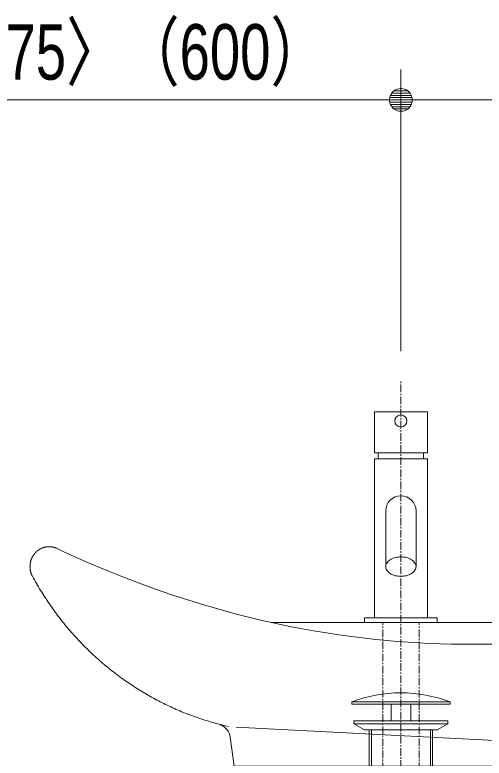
# Model space of a CAD drawing. Units: millimetres, scale not verified. Extents: x -6062 to 6062, y -3045 to 3045.
# Drawn here: x -5122.5 to -4812.5, y -1324.6 to -833.8 of the extents above; entities that cross this region are included whole.
import ezdxf
from ezdxf.enums import TextEntityAlignment as Align

# ---------------------------------------------------------------- set-up
doc = ezdxf.new("R2010")
doc.units = ezdxf.units.MM
doc.header["$LTSCALE"] = 20
doc.linetypes.add('CHAIN1', pattern=[8, 5, -1, 1, -1])
for name, color, linetype, lineweight in [('0-1_5ボウル・キャビネット', 7, 'Continuous', 9), ('0-2_2寸法-1', 7, 'Continuous', 9), ('0-3_0', 7, 'Continuous', 9), ('0-7_4給排水', 7, 'Continuous', 9)]:
    doc.layers.add(name, color=color, linetype=linetype, lineweight=lineweight)
doc.styles.add('ＭＳ Ｐゴシック', font='')
doc.styles.get('ＭＳ Ｐゴシック').set_extended_font_data('MS PGothic')

# ---------------------------------------------------------------- blocks, each defined once
blk = doc.blocks.new('_Dot')
at = {"layer": '0-3_0'}
for p, q in [((-10, 0), (-20, 0)), ((9.78, 2), (-9.78, 2)), ((7.99, 6), (-7.99, 6)), ((9.16, -3.98), (-9.16, -3.98)), ((6, -7.98), (-6, -7.98))]:
    blk.add_line(p, q, dxfattribs=at)
for points in [[(10, 0), (9.92, 1.25), (9.69, 2.49), (9.3, 3.68), (8.76, 4.82), (8.09, 5.88), (7.29, 6.85), (6.37, 7.71), (5.36, 8.44), (4.26, 9.05), (3.09, 9.51), (1.87, 9.82), (0.63, 9.98), (-0.63, 9.98), (-1.87, 9.82), (-3.09, 9.51), (-4.26, 9.05), (-5.36, 8.44), (-6.37, 7.71), (-7.29, 6.85), (-8.09, 5.88), (-8.76, 4.82), (-9.3, 3.68), (-9.69, 2.49), (-9.92, 1.25), (-10, 0), (0, 0)], [(-10, 0), (-9.92, -1.25), (-9.69, -2.49), (-9.3, -3.68), (-8.76, -4.82), (-8.09, -5.88), (-7.29, -6.85), (-6.37, -7.71), (-5.36, -8.44), (-4.26, -9.05), (-3.09, -9.51), (-1.87, -9.82), (-0.63, -9.98), (0.63, -9.98), (1.87, -9.82), (3.09, -9.51), (4.26, -9.05), (5.36, -8.44), (6.37, -7.71), (7.29, -6.85), (8.09, -5.88), (8.76, -4.82), (9.3, -3.68), (9.69, -2.49), (9.92, -1.25), (10, 0), (0, 0)]]:
    blk.add_lwpolyline(points, close=True, dxfattribs=at)
blk = doc.blocks.new('グループ-8')
at = {"layer": '0-7_4給排水', "linetype": 'CHAIN1'}
blk.add_line((-61600, -41500), (-61600, -21520), dxfattribs=at)
at = {"layer": '0-7_4給排水'}
for p, q in [((-62020, -26120), (-62020, -26600)), ((-61990, -26120), (-61990, -26600)), ((-61210, -26120), (-61210, -26600)), ((-61180, -26120), (-61180, -26600))]:
    blk.add_line(p, q, dxfattribs=at)
for points in [[(-62250, -25750), (-60950, -25750), (-60950, -25780), (-62250, -25780)], [(-61730, -25780), (-61470, -25780), (-61470, -26000), (-61730, -26000)], [(-62220, -26000), (-60980, -26000), (-60980, -26040), (-62220, -26040)], [(-62081.3, -26120), (-62220, -26040), (-60980, -26040), (-61120.2, -26120)]]:
    blk.add_lwpolyline(points, close=True, dxfattribs=at)
blk.add_arc((-61600, -27450.4), 1820.4, 69.08018, 110.91982, dxfattribs=at)
blk = doc.blocks.new('グループ-14')
at = {"layer": '0-1_5ボウル・キャビネット'}
for p, q in [((-59293.8, -24700), (-63312.9, -24700)), ((-63774.4, -26084.8), (-59394.4, -26306.7))]:
    blk.add_line(p, q, dxfattribs=at)
for points in [[(-66390.8, -23746.3), (-66392.5, -23747.5), (-66394.1, -23748.7), (-66395.7, -23749.9), (-66397.3, -23751.1), (-66399, -23752.3), (-66400.5, -23753.6), (-66402.1, -23754.8), (-66403.7, -23756.1), (-66405.3, -23757.4), (-66406.8, -23758.6), (-66408.3, -23759.9), (-66409.9, -23761.3), (-66411.4, -23762.6), (-66412.9, -23763.9), (-66414.4, -23765.2), (-66415.8, -23766.6), (-66417.3, -23768), (-66418.8, -23769.3), (-66420.2, -23770.7), (-66421.6, -23772.1), (-66423.1, -23773.5), (-66424.5, -23775), (-66425.9, -23776.4), (-66427.3, -23777.8), (-66428.6, -23779.3), (-66430, -23780.7), (-66431.3, -23782.2), (-66432.7, -23783.7), (-66434, -23785.2), (-66435.3, -23786.7), (-66436.6, -23788.2), (-66437.9, -23789.8), (-66439.2, -23791.3), (-66440.5, -23792.9), (-66441.7, -23794.4), (-66443, -23796), (-66444.2, -23797.6), (-66445.4, -23799.2), (-66446.6, -23800.8)], [(-66321.6, -23711.4), (-66323.4, -23712), (-66325.3, -23712.6), (-66327.2, -23713.2), (-66329, -23713.9), (-66330.9, -23714.5), (-66332.7, -23715.2), (-66334.6, -23715.9), (-66336.4, -23716.6), (-66338.2, -23717.3), (-66340.1, -23718.1), (-66341.9, -23718.8), (-66343.7, -23719.6), (-66345.5, -23720.4), (-66347.3, -23721.2), (-66349.1, -23722), (-66350.9, -23722.9), (-66352.7, -23723.7), (-66354.5, -23724.6), (-66356.3, -23725.4), (-66358.1, -23726.3), (-66359.8, -23727.3), (-66361.6, -23728.2), (-66363.4, -23729.1), (-66365.1, -23730.1), (-66366.9, -23731), (-66368.6, -23732), (-66370.3, -23733), (-66372.1, -23734.1), (-66373.8, -23735.1), (-66375.5, -23736.1), (-66377.3, -23737.2), (-66379, -23738.3), (-66380.7, -23739.4), (-66382.4, -23740.5), (-66384.1, -23741.6), (-66385.8, -23742.8), (-66387.5, -23743.9), (-66389.1, -23745.1), (-66390.8, -23746.3)], [(-66245.1, -23700), (-66247.1, -23700), (-66249.1, -23700), (-66251.1, -23700), (-66253.1, -23700.1), (-66255.1, -23700.1), (-66257.1, -23700.2), (-66259.1, -23700.3), (-66261.1, -23700.4), (-66263.1, -23700.5), (-66265.1, -23700.7), (-66267.1, -23700.8), (-66269.1, -23701), (-66271.1, -23701.2), (-66273.1, -23701.4), (-66275.1, -23701.6), (-66277.1, -23701.8), (-66279.1, -23702.1), (-66281.1, -23702.3), (-66283.1, -23702.6), (-66285, -23702.9), (-66287, -23703.2), (-66289, -23703.5), (-66290.9, -23703.9), (-66292.9, -23704.2), (-66294.8, -23704.6), (-66296.8, -23705), (-66298.7, -23705.4), (-66300.6, -23705.8), (-66302.6, -23706.2), (-66304.5, -23706.7), (-66306.4, -23707.1), (-66308.3, -23707.6), (-66310.2, -23708.1), (-66312.1, -23708.6), (-66314, -23709.1), (-66315.9, -23709.7), (-66317.8, -23710.2), (-66319.7, -23710.8), (-66321.6, -23711.4)], [(-66169.7, -23712.8), (-66171.6, -23712.2), (-66173.5, -23711.6), (-66175.4, -23711), (-66177.2, -23710.4), (-66179.1, -23709.8), (-66181, -23709.3), (-66182.9, -23708.7), (-66184.8, -23708.2), (-66186.7, -23707.7), (-66188.6, -23707.2), (-66190.5, -23706.7), (-66192.5, -23706.3), (-66194.4, -23705.8), (-66196.3, -23705.4), (-66198.2, -23705), (-66200.1, -23704.6), (-66202.1, -23704.2), (-66204, -23703.9), (-66205.9, -23703.5), (-66207.8, -23703.2), (-66209.8, -23702.9), (-66211.7, -23702.6), (-66213.7, -23702.3), (-66215.6, -23702.1), (-66217.6, -23701.8), (-66219.5, -23701.6), (-66221.5, -23701.4), (-66223.4, -23701.2), (-66225.4, -23701), (-66227.3, -23700.8), (-66229.3, -23700.6), (-66231.3, -23700.5), (-66233.2, -23700.4), (-66235.2, -23700.3), (-66237.2, -23700.2), (-66239.1, -23700.1), (-66241.1, -23700.1), (-66243.1, -23700), (-66245.1, -23700)], [(-62640.9, -24829.3), (-62782.5, -24805.2), (-62924, -24779.5), (-63065.3, -24752.1), (-63206.6, -24723), (-63347.7, -24692.2), (-63488.6, -24659.8), (-63629.5, -24625.6), (-63770.2, -24589.8), (-63910.9, -24552.3), (-64051.3, -24513.1), (-64191.7, -24472.2), (-64331.9, -24429.7), (-64472, -24385.5), (-64612, -24339.5), (-64751.9, -24291.9), (-64891.6, -24242.7), (-65031.2, -24191.7), (-65170.7, -24139.1), (-65310.1, -24084.7), (-65449.3, -24028.7), (-65588.4, -23971), (-65727.4, -23911.6), (-65866.3, -23850.6), (-66005, -23787.8), (-66143.6, -23723.4), (-66145.5, -23722.6), (-66147.3, -23721.7), (-66149.2, -23720.9), (-66151, -23720.1), (-66152.9, -23719.3), (-66154.7, -23718.5), (-66156.6, -23717.7), (-66158.5, -23717), (-66160.3, -23716.3), (-66162.2, -23715.5), (-66164.1, -23714.8), (-66165.9, -23714.2), (-66167.8, -23713.5), (-66169.7, -23712.8)], [(-66446.6, -23800.8), (-66447.8, -23802.4), (-66449, -23804), (-66450.2, -23805.7), (-66451.4, -23807.3), (-66452.5, -23809), (-66453.7, -23810.7), (-66454.8, -23812.3), (-66455.9, -23814), (-66457, -23815.7), (-66458.1, -23817.5), (-66459.2, -23819.2), (-66460.3, -23820.9), (-66461.3, -23822.7), (-66462.4, -23824.4), (-66463.4, -23826.2), (-66464.5, -23828), (-66465.5, -23829.8), (-66466.5, -23831.6), (-66467.5, -23833.4), (-66468.4, -23835.2), (-66469.4, -23837.1), (-66470.4, -23838.9), (-66471.3, -23840.8), (-66472.2, -23842.6), (-66473.2, -23844.5), (-66474.1, -23846.4), (-66474.9, -23848.2), (-66475.8, -23850.1), (-66476.7, -23852), (-66477.5, -23853.9), (-66478.3, -23855.8), (-66479.1, -23857.7), (-66479.9, -23859.6), (-66480.7, -23861.5), (-66481.4, -23863.4), (-66482.2, -23865.3), (-66482.9, -23867.2), (-66483.6, -23869.1), (-66484.3, -23871)], [(-66499.7, -23948.8), (-66499.8, -23950.9), (-66499.9, -23953), (-66499.9, -23955.1), (-66500, -23957.2), (-66500, -23959.2), (-66500, -23961.3), (-66500, -23963.4), (-66500, -23965.5), (-66499.9, -23967.6), (-66499.9, -23969.7), (-66499.8, -23971.8), (-66499.8, -23973.9), (-66499.7, -23976), (-66499.6, -23978.1), (-66499.4, -23980.1), (-66499.3, -23982.2), (-66499.1, -23984.3), (-66499, -23986.3), (-66498.8, -23988.4), (-66498.6, -23990.4), (-66498.4, -23992.5), (-66498.1, -23994.5), (-66497.9, -23996.6), (-66497.6, -23998.6), (-66497.4, -24000.6), (-66497.1, -24002.7), (-66496.8, -24004.7), (-66496.4, -24006.7), (-66496.1, -24008.7), (-66495.7, -24010.7), (-66495.4, -24012.7), (-66495, -24014.7), (-66494.6, -24016.7), (-66494.2, -24018.7), (-66493.8, -24020.7), (-66493.3, -24022.7), (-66492.9, -24024.7), (-66492.4, -24026.7), (-66491.9, -24028.6)], [(-66484.3, -23871), (-66485, -23872.9), (-66485.7, -23874.9), (-66486.3, -23876.8), (-66487, -23878.7), (-66487.6, -23880.7), (-66488.2, -23882.6), (-66488.8, -23884.5), (-66489.4, -23886.5), (-66489.9, -23888.4), (-66490.5, -23890.4), (-66491, -23892.4), (-66491.5, -23894.3), (-66492, -23896.3), (-66492.5, -23898.3), (-66493, -23900.2), (-66493.4, -23902.2), (-66493.9, -23904.2), (-66494.3, -23906.2), (-66494.7, -23908.2), (-66495.1, -23910.2), (-66495.5, -23912.2), (-66495.9, -23914.2), (-66496.2, -23916.2), (-66496.5, -23918.2), (-66496.9, -23920.2), (-66497.2, -23922.2), (-66497.4, -23924.3), (-66497.7, -23926.3), (-66498, -23928.3), (-66498.2, -23930.4), (-66498.4, -23932.4), (-66498.6, -23934.4), (-66498.8, -23936.5), (-66499, -23938.5), (-66499.2, -23940.6), (-66499.3, -23942.6), (-66499.5, -23944.7), (-66499.6, -23946.8), (-66499.7, -23948.8)], [(-66491.9, -24028.6), (-66491.4, -24030.6), (-66490.9, -24032.6), (-66490.3, -24034.5), (-66489.8, -24036.5), (-66489.2, -24038.4), (-66488.7, -24040.4), (-66488.1, -24042.3), (-66487.5, -24044.3), (-66486.8, -24046.2), (-66486.2, -24048.1), (-66485.5, -24050), (-66484.9, -24052), (-66484.2, -24053.9), (-66483.5, -24055.8), (-66482.8, -24057.7), (-66482, -24059.6), (-66481.3, -24061.5), (-66480.5, -24063.4), (-66479.7, -24065.3), (-66479, -24067.2), (-66478.2, -24069.1), (-66477.3, -24070.9), (-66476.5, -24072.8), (-66475.6, -24074.7), (-66474.8, -24076.5), (-66473.9, -24078.4), (-66473, -24080.3), (-66472.1, -24082.1), (-66471.2, -24084), (-66470.2, -24085.8), (-66469.3, -24087.6), (-66468.3, -24089.5), (-66467.3, -24091.3), (-66454.3, -24115), (-66441.1, -24138.6), (-66427.9, -24162.1), (-66414.5, -24185.5), (-66401, -24208.7), (-66387.3, -24231.9)], [(-66387.3, -24231.9), (-66373.5, -24254.9), (-66359.6, -24277.8), (-66345.6, -24300.5), (-66331.4, -24323.2), (-66317.1, -24345.7), (-66302.7, -24368.1), (-66288.2, -24390.4), (-66273.5, -24412.6), (-66258.7, -24434.7), (-66243.7, -24456.6), (-66228.7, -24478.5), (-66213.5, -24500.2), (-66198.2, -24521.7), (-66182.7, -24543.2), (-66167.1, -24564.6), (-66151.4, -24585.8), (-66135.6, -24606.9), (-66119.6, -24627.9), (-66103.5, -24648.8), (-66087.3, -24669.6), (-66071, -24690.2), (-66054.5, -24710.7), (-66037.9, -24731.1), (-66021.2, -24751.4), (-66004.3, -24771.6), (-65987.3, -24791.6), (-65970.2, -24811.6), (-65952.9, -24831.4), (-65935.6, -24851.1), (-65918.1, -24870.7), (-65900.4, -24890.1), (-65882.7, -24909.5), (-65864.8, -24928.7), (-65846.8, -24947.8), (-65828.6, -24966.8), (-65810.3, -24985.6), (-65791.9, -25004.4), (-65773.4, -25023), (-65754.7, -25041.5)], [(-60358.1, -24985.2), (-60501.7, -24988.1), (-60645.2, -24989.3), (-60788.6, -24988.8), (-60931.8, -24986.6), (-61074.9, -24982.7), (-61217.9, -24977.2), (-61360.8, -24970), (-61503.5, -24961.1), (-61646.1, -24950.5), (-61788.6, -24938.2), (-61930.9, -24924.3), (-62073.2, -24908.6), (-62215.3, -24891.3), (-62357.3, -24872.3), (-62499.1, -24851.6), (-62640.9, -24829.3)], [(-65754.7, -25041.5), (-65736, -25059.9), (-65717, -25078.2), (-65698, -25096.3), (-65678.8, -25114.4), (-65659.5, -25132.3), (-65640.1, -25150.1), (-65620.5, -25167.8), (-65600.8, -25185.3), (-65581, -25202.8), (-65561.1, -25220.1), (-65541, -25237.3), (-65520.8, -25254.4), (-65500.5, -25271.4), (-65480, -25288.2), (-65459.4, -25305), (-65438.7, -25321.6), (-65417.9, -25338.1), (-65396.9, -25354.5), (-65375.8, -25370.7), (-65354.6, -25386.9), (-65333.3, -25402.8), (-65312, -25418.6), (-65290.6, -25434.3), (-65269.1, -25449.7), (-65247.5, -25465), (-65225.9, -25480.2), (-65204.2, -25495.2), (-65182.5, -25510), (-65160.6, -25524.6), (-65138.7, -25539.1), (-65116.7, -25553.5), (-65094.7, -25567.6), (-65072.6, -25581.7), (-65050.4, -25595.5), (-65028.1, -25609.2), (-65005.8, -25622.7), (-64983.4, -25636.1), (-64960.9, -25649.3), (-64938.4, -25662.3)], [(-64938.4, -25662.3), (-64915.8, -25675.2), (-64893.1, -25687.9), (-64870.3, -25700.4), (-64847.5, -25712.8), (-64824.6, -25725), (-64801.6, -25737.1), (-64778.6, -25749), (-64755.5, -25760.7), (-64732.3, -25772.3), (-64709.1, -25783.7), (-64685.7, -25794.9), (-64662.3, -25806), (-64638.9, -25816.9), (-64615.4, -25827.7), (-64591.8, -25838.3), (-64568.1, -25848.7), (-64544.3, -25859), (-64520.5, -25869.1), (-64496.6, -25879), (-64472.7, -25888.8), (-64448.7, -25898.4), (-64424.6, -25907.9), (-64400.4, -25917.2), (-64376.1, -25926.3), (-64351.8, -25935.3), (-64327.5, -25944.1), (-64303, -25952.7), (-64278.5, -25961.2), (-64253.9, -25969.5), (-64229.2, -25977.7), (-64204.5, -25985.7), (-64179.7, -25993.5), (-64154.8, -26001.2), (-64129.9, -26008.7), (-64104.9, -26016), (-64079.8, -26023.2), (-64054.6, -26030.2), (-64029.4, -26037), (-63982.4, -26053.1)], [(-64054.6, -26030.2), (-64029.4, -26037), (-64004.1, -26043.7), (-63978.7, -26050.3), (-63953.3, -26056.6), (-63927.8, -26062.8), (-63902.2, -26068.9), (-63876.5, -26074.8)], [(-63856.1, -26213.5), (-63856, -26214.4), (-63804.4, -26600), (-59244.4, -26600), (-59165.2, -26349.4), (-59165.1, -26349)]]:
    blk.add_lwpolyline(points, dxfattribs=at)
blk.add_arc((-64054.9, -26240.1), 200.6, 7.61486, 68.8244, dxfattribs=at)
blk = doc.blocks.new('グループ-20')
at = {"layer": '0-7_4給排水'}
for p, q in [((-61900, -22460), (-61900, -22540)), ((-61300, -22460), (-61300, -22540))]:
    blk.add_line(p, q, dxfattribs=at)
for points in [[(-61250, -21920), (-61950, -21920), (-61950, -22460), (-61250, -22460)], [(-61950, -22540), (-61950, -24640), (-61250, -24640), (-61250, -22540)], [(-62080, -24640), (-62080, -24700), (-61120, -24700), (-61120, -24640)]]:
    blk.add_lwpolyline(points, close=True, dxfattribs=at)
for points in [[(-61800, -23227.8), (-61800, -23963.4), (-61799.2, -23975), (-61796.7, -23986.8), (-61792.3, -23998.8), (-61786, -24010.7), (-61777.7, -24022.5), (-61767.4, -24033.8), (-61755.3, -24044.5), (-61741.4, -24054.3), (-61726.1, -24063.2), (-61709.4, -24071), (-61691.9, -24077.6), (-61673.6, -24083), (-61655, -24087), (-61636.4, -24089.8), (-61618, -24091.5), (-61600, -24092), (-61582, -24091.5), (-61563.6, -24089.8), (-61545, -24087), (-61526.4, -24083), (-61508.1, -24077.6), (-61490.6, -24071), (-61473.9, -24063.2), (-61458.6, -24054.3), (-61444.7, -24044.5), (-61432.6, -24033.8), (-61422.3, -24022.5), (-61414, -24010.7), (-61407.7, -23998.8), (-61403.3, -23986.8), (-61400.8, -23975), (-61400, -23963.4), (-61400, -23228)], [(-61400, -23963.4), (-61400.8, -23951.9), (-61403.3, -23940), (-61407.7, -23928), (-61414, -23916.1), (-61422.3, -23904.4), (-61432.6, -23893.1), (-61444.7, -23882.4), (-61458.6, -23872.5), (-61473.9, -23863.6), (-61490.6, -23855.8), (-61508.1, -23849.2), (-61526.4, -23843.9), (-61545, -23839.8), (-61563.6, -23837), (-61582, -23835.4), (-61600, -23834.9), (-61618, -23835.4), (-61636.4, -23837), (-61655, -23839.8), (-61673.6, -23843.9), (-61691.9, -23849.2), (-61709.4, -23855.8), (-61726.1, -23863.6), (-61741.4, -23872.5), (-61755.3, -23882.4), (-61767.4, -23893.1), (-61777.7, -23904.4), (-61786, -23916.1), (-61792.3, -23928), (-61796.7, -23940), (-61799.2, -23951.9), (-61800, -23963.4)]]:
    blk.add_lwpolyline(points, dxfattribs=at)
at = {"layer": '0-7_4給排水', "linetype": 'CHAIN1'}
for points in [[(-61840, -27012.4), (-61840, -26971.1), (-61840, -26493), (-61840, -24700)], [(-61360, -27012.4), (-61360, -26971.1), (-61360, -26493), (-61360, -24700)]]:
    blk.add_lwpolyline(points, dxfattribs=at)
at = {"layer": '0-7_4給排水'}
blk.add_circle((-61600, -22040), 80, dxfattribs=at)
for start, end in [(90, 180), (0, 90)]:
    blk.add_arc((-61600, -23228), 200, start, end, dxfattribs=at)

msp = doc.modelspace()

# ---------------------------------------------------------------- linework, layer by layer
at = {"layer": '0-2_2寸法-1'}
for p, q in [((-4867.5, -1056), (-4867.5, -870)), ((-4867.5, -1056), (-4867.5, -870)), ((-5302.49, -890), (-4882.51, -890)), ((-4432.51, -890), (-4852.49, -890))]:
    msp.add_line(p, q, dxfattribs=at)

# ---------------------------------------------------------------- block references
at = {"layer": '0-1_5ボウル・キャビネット', "xscale": 0.05, "yscale": 0.05}
msp.add_blockref('グループ-14', (-1787.5, 0), dxfattribs=at)
at = {"layer": '0-2_2寸法-1', "xscale": 0.7503418, "yscale": 0.7503418}
msp.add_blockref('_Dot', (-4867.5, -890), dxfattribs=at)
at = {"layer": '0-2_2寸法-1', "xscale": 0.7503418, "yscale": 0.7503418, "rotation": 180}
msp.add_blockref('_Dot', (-4867.5, -890), dxfattribs=at)
at = {"layer": '0-7_4給排水', "xscale": 0.05, "yscale": 0.05}
for name in ['グループ-8', 'グループ-20']:
    msp.add_blockref(name, (-1787.5, 0), dxfattribs=at)

# ---------------------------------------------------------------- texts
at = {"layer": '0-2_2寸法-1', "style": 'ＭＳ Ｐゴシック', "width": 0.75}
msp.add_text('450 〈375〉（600）', height=36.66, dxfattribs=at).set_placement((-5256.19, -887.65), align=Align.BOTTOM_LEFT)

doc.saveas('drawing.dxf')
